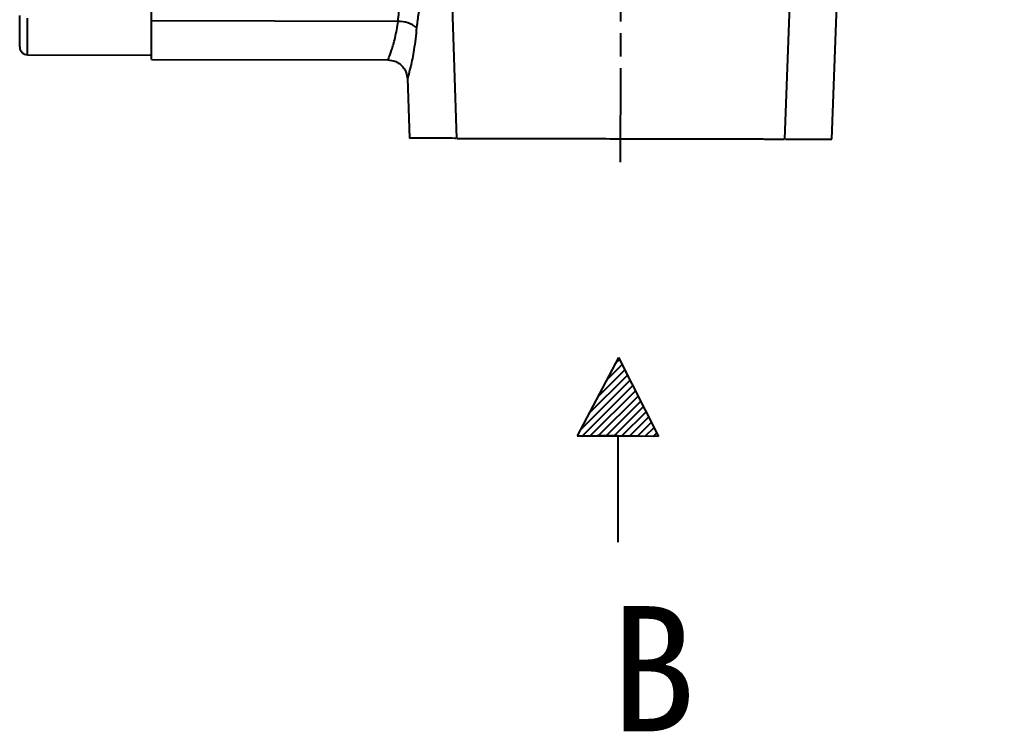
# Model space of a CAD drawing. Header units: millimetres. Extents: x 2085 to 4229, y 754 to 2271.
# Drawn here: x 2532.4 to 2658.3, y 1861 to 1952 of the extents above; entities that cross this region are included whole.
import ezdxf

# ---------------------------------------------------------------- set-up
doc = ezdxf.new("R2010")
doc.units = ezdxf.units.MM
doc.linetypes.add('AM_ISO08W050', pattern=[18, 12, -1.5, 3, -1.5])
doc.layers.add('AM_7', color=4, linetype='AM_ISO08W050', lineweight=25)
doc.layers.add('文字', color=7, linetype='Continuous', lineweight=13)
doc.layers.add('layer 1', color=7, linetype='Continuous')
doc.styles.add('STYLE1', font='txt.shx', dxfattribs={"width": 0.8, "height": 3, "bigfont": 'hzdx.shx'})

msp = doc.modelspace()

# ---------------------------------------------------------------- hatches: boundary and pattern name
at = {"layer": 'layer 1'}
h = msp.add_hatch(dxfattribs=at)
h.set_pattern_fill('ANSI31', color=256, scale=0.225)
h.set_pattern_definition([(45, (-4508.7055, 3108.3564), (-0.50513941, 0.50513941), [])])
h.paths.add_polyline_path([(2608.966, 1908.792), (2603.686, 1898.757), (2608.898, 1898.757), (2614.108, 1898.686)])

# ---------------------------------------------------------------- linework, layer by layer
at = {"color": 7, "linetype": 'Continuous', "lineweight": 25}
for p, q in [((2586.683, 1985.06), (2588.265, 1936.789)), ((2630.265, 1936.699), (2632.05, 1984.864)), ((2636.265, 1936.687), (2637.009, 1956.755)), ((2533.445, 1947.471), (2533.455, 1952.139)), ((2580.814, 1951.74), (2549.297, 1951.808)), ((2533.445, 1947.471), (2549.288, 1947.437)), ((2549.286, 1946.873), (2579.523, 1946.808)), ((2582.015, 1944.426), (2582.265, 1936.802))]:
    msp.add_line(p, q, dxfattribs=at)
for centre, radius, start, end in [((2730.479, 2036.689), 91.48, 180, 290.22656), ((2730.479, 2036.689), 91.441, 188.79238, 262.46584), ((2730.479, 2036.689), 90.976, 188.79238, 262.46584), ((2730.479, 2036.689), 86.42, 189.2043, 262.12076), ((2580.836, 1947.784), 3.957, 53.57818, 90.31639), ((2533.447, 1948.471), 1, 179.87751, 269.87751)]:
    msp.add_arc(centre, radius, start, end, dxfattribs=at)
for points in [[(2730.479, 1942.949), (2727.411, 1943.036), (2721.276, 1943.21), (2712.162, 1944.614), (2703.224, 1946.839), (2694.548, 1949.946), (2686.219, 1953.885), (2678.316, 1958.622), (2670.915, 1964.111), (2664.088, 1970.299), (2657.9, 1977.126), (2652.411, 1984.527), (2647.674, 1992.43), (2643.736, 2000.759), (2640.628, 2009.435), (2638.403, 2018.373), (2637, 2027.487), (2636.825, 2033.622), (2636.738, 2036.69)], [(2719.689, 1939.016), (2716.038, 1939.54), (2708.735, 1940.588), (2698.091, 1943.708), (2687.848, 1947.916), (2678.148, 1953.271), (2669.108, 1959.676), (2660.846, 1967.057), (2653.465, 1975.319), (2647.06, 1984.358), (2641.705, 1994.059), (2637.497, 2004.302), (2634.377, 2014.945), (2633.329, 2022.249), (2632.805, 2025.9)], [(2713.147, 1939.219), (2709.853, 1939.905), (2703.264, 1941.278), (2693.712, 1944.599), (2684.529, 1948.803), (2675.826, 1953.938), (2667.689, 1959.928), (2660.204, 1966.715), (2653.449, 1974.229), (2647.494, 1982.391), (2642.396, 1991.116), (2638.231, 2000.317), (2634.952, 2009.883), (2633.607, 2016.478), (2632.935, 2019.775)], [(2549.297, 1951.808), (2549.299, 1952.599), (2549.302, 1954.181), (2549.306, 1956.094), (2549.309, 1957.554), (2549.31, 1957.998), (2549.311, 1958.219)], [(2549.286, 1946.873), (2549.287, 1946.94), (2549.287, 1947.076), (2549.289, 1948.144), (2549.293, 1949.723), (2549.296, 1951.113), (2549.297, 1951.808)]]:
    msp.add_open_spline(points, degree=3, dxfattribs=at)
for points, knots in [([(2580.814, 1951.74), (2580.884, 1952.539), (2581.023, 1954.106), (2581.482, 1955.992), (2582.16, 1957.472), (2582.833, 1957.915), (2583.187, 1958.147)], [0, 0, 0, 0, 0.24563128, 0.48189632, 0.72795587, 1, 1, 1, 1]), ([(2585.346, 1955.772), (2585.022, 1955.598), (2584.407, 1955.267), (2583.792, 1954.164), (2583.371, 1952.748), (2583.249, 1951.584), (2583.185, 1950.968)], [0, 0, 0, 0, 0.2703279, 0.514495, 0.7428516, 1, 1, 1, 1]), ([(2532.447, 1948.473), (2532.447, 1948.526), (2532.447, 1948.633), (2532.449, 1949.504), (2532.452, 1950.804), (2532.455, 1951.939), (2532.456, 1952.493)], [0, 0, 0, 0, 0.244178, 0.5, 0.755822, 1, 1, 1, 1]), ([(2579.523, 1946.808), (2579.549, 1946.871), (2579.603, 1946.999), (2579.982, 1948.016), (2580.473, 1949.57), (2580.699, 1951.009), (2580.814, 1951.74)], [0, 0, 0, 0, 0.2379914, 0.4818785, 0.7367294, 1, 1, 1, 1]), ([(2583.185, 1950.968), (2583.08, 1949.977), (2582.876, 1948.056), (2582.42, 1945.941), (2582.079, 1944.611), (2582.043, 1944.485), (2582.026, 1944.426)], [0, 0, 0, 0, 0.2781733, 0.5397402, 0.7842945, 1, 1, 1, 1]), ([(2579.502, 1946.808), (2579.814, 1946.777), (2580.293, 1946.73), (2580.872, 1946.428), (2581.272, 1946.115), (2581.597, 1945.724), (2581.915, 1945.155), (2581.977, 1944.678), (2582.017, 1944.367)], [0, 0, 0, 0, 0.23972441, 0.36855075, 0.50003925, 0.63152203, 0.7603319, 1, 1, 1, 1]), ([(2588.177, 1936.789), (2588.138, 1936.79), (2587.072, 1936.792), (2585.506, 1936.795), (2583.635, 1936.799), (2582.485, 1936.802), (2582.338, 1936.802), (2582.265, 1936.802)], [0, 0, 0, 0, 0.0094252, 0.2570689, 0.5047126, 0.7523563, 1, 1, 1, 1]), ([(2588.311, 1936.789), (2588.337, 1936.789), (2588.394, 1936.789), (2589.277, 1936.787), (2590.774, 1936.784), (2592.872, 1936.779), (2595.483, 1936.774), (2598.529, 1936.767), (2601.914, 1936.76), (2605.531, 1936.752), (2608.02, 1936.747), (2609.265, 1936.744)], [0, 0, 0, 0, 0.0943349, 0.2075431, 0.3207512, 0.4339593, 0.5471675, 0.6603756, 0.7735837, 0.8867919, 1, 1, 1, 1]), ([(2609.265, 1936.744), (2610.51, 1936.741), (2612.999, 1936.736), (2616.616, 1936.728), (2620.001, 1936.721), (2623.047, 1936.715), (2625.658, 1936.709), (2627.756, 1936.705), (2629.253, 1936.701), (2630.136, 1936.699), (2630.193, 1936.699), (2630.219, 1936.699)], [0, 0, 0, 0, 0.1132081, 0.2264163, 0.3396244, 0.4528325, 0.5660407, 0.6792488, 0.792457, 0.9056651, 1, 1, 1, 1]), ([(2630.353, 1936.699), (2630.392, 1936.699), (2631.458, 1936.697), (2633.023, 1936.694), (2634.895, 1936.69), (2636.045, 1936.687), (2636.191, 1936.687), (2636.265, 1936.687)], [0, 0, 0, 0, 0.0094252, 0.2570689, 0.5047126, 0.7523563, 1, 1, 1, 1])]:
    msp.add_open_spline(points, degree=3, knots=knots, dxfattribs=at)
at = {"layer": 'AM_7'}
msp.add_line((2609.259, 1933.744), (2609.485, 2039.744), dxfattribs=at)
at = {"layer": 'layer 1'}
for p, q in [((2608.966, 1908.792), (2603.686, 1898.757)), ((2608.966, 1908.792), (2614.108, 1898.686)), ((2603.686, 1898.757), (2611.546, 1898.757)), ((2614.108, 1898.686), (2606.25, 1898.793)), ((2608.898, 1898.757), (2608.898, 1885.161))]:
    msp.add_line(p, q, dxfattribs=at)

# ---------------------------------------------------------------- texts
at = {"layer": '文字', "insert": (2613.42, 1868.99), "char_height": 16, "width": 240, "attachment_point": 5, "style": 'STYLE1'}
msp.add_mtext('\\pt176;{\\fSimSun|b0|i0|c134|p2;\\W1;B}', dxfattribs=at)

doc.saveas('drawing.dxf')
